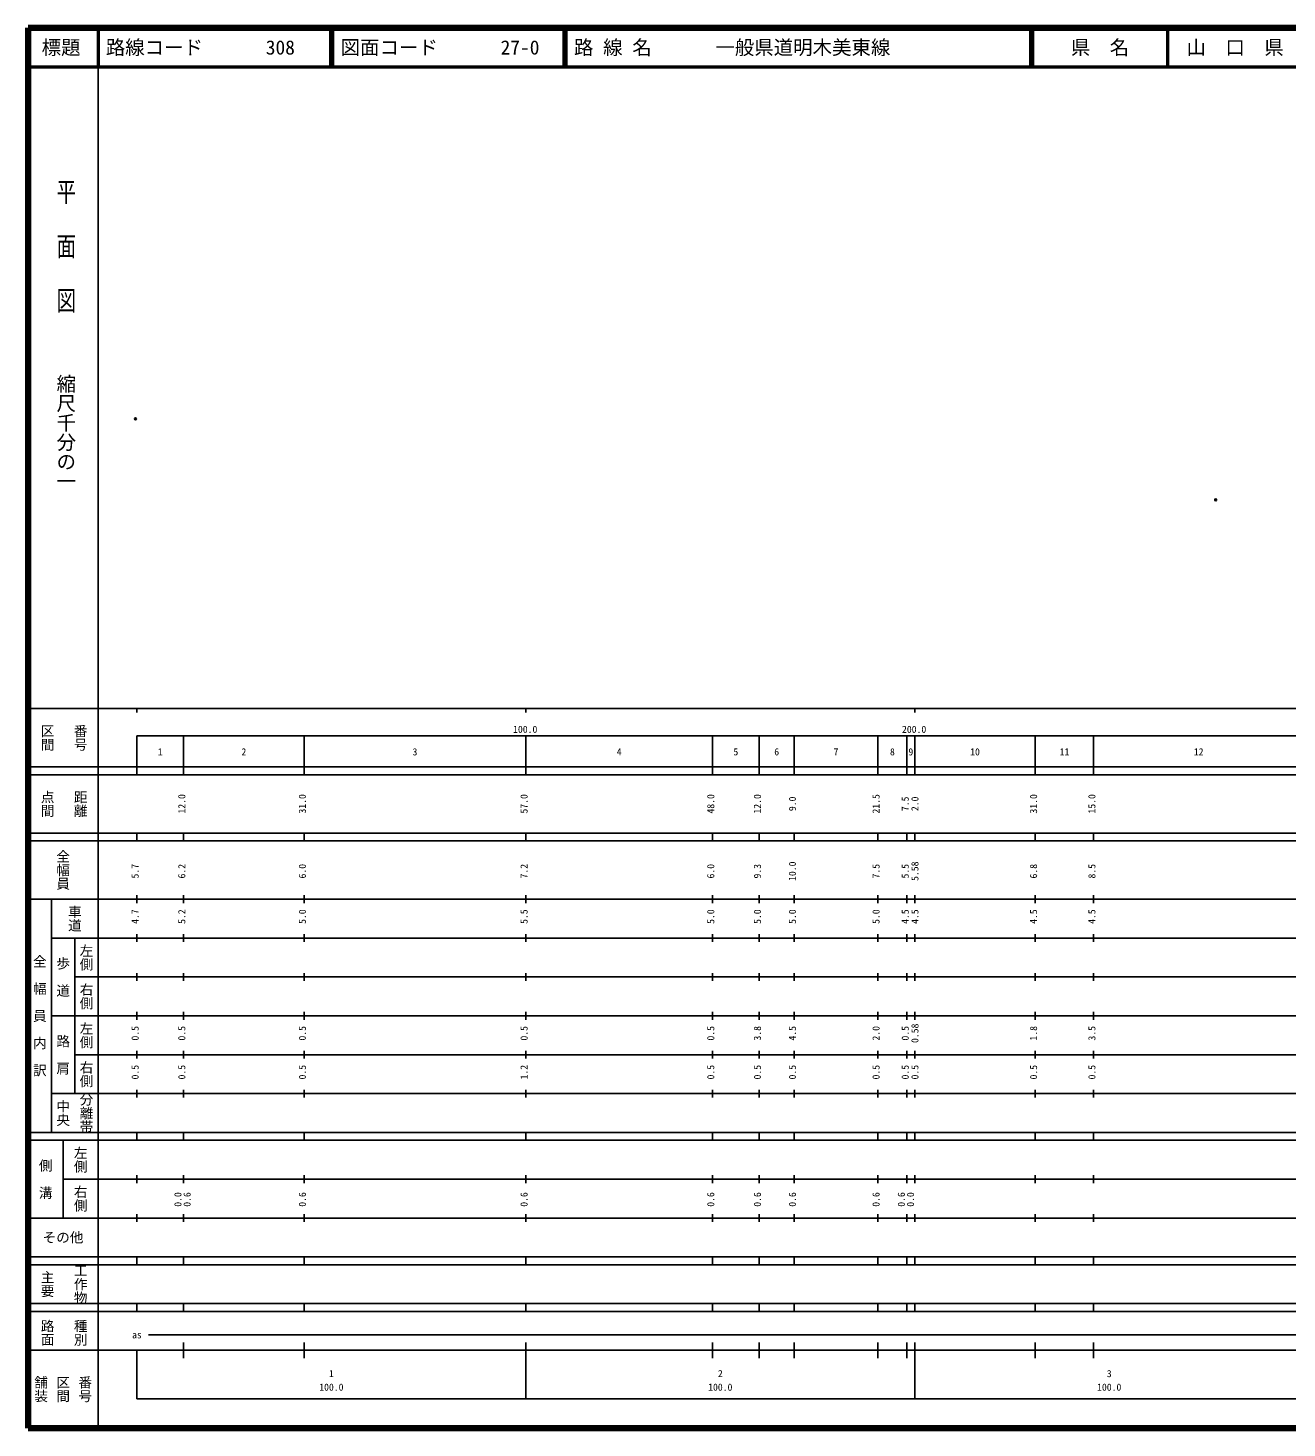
# Model space of a CAD drawing. Units: millimetres on the paper. Extents: x 40 to 680, y 20 to 380.
# Drawn here: x 40 to 363.7, y 20 to 380 of the extents above; entities that cross this region are included whole.
import ezdxf
from ezdxf.enums import TextEntityAlignment as Align

# ---------------------------------------------------------------- set-up
doc = ezdxf.new("R2010")
doc.units = ezdxf.units.MM
doc.header["$PDMODE"] = 32
doc.header["$PDSIZE"] = 0.5
doc.layers.add('M-OTRS', color=6, linetype='Continuous')
doc.layers.add('M-TTL-TXT', color=7, linetype='Continuous')
for name, color, linetype, lineweight in [('M-TTL', 2, 'Continuous', 140), ('M-TTL-BAND', 7, 'Continuous', 25), ('M-TTL-LINE', 7, 'Continuous', 50)]:
    doc.layers.add(name, color=color, linetype=linetype, lineweight=lineweight)
doc.styles.add('@ＭＳ ゴシック', font='')
doc.styles.add('ＭＳ ゴシック', font='')
doc.styles.get('@ＭＳ ゴシック').set_extended_font_data('@MS Gothic')
doc.styles.get('ＭＳ ゴシック').set_extended_font_data('MS Gothic')

msp = doc.modelspace()

# ---------------------------------------------------------------- linework, layer by layer
at = {"layer": 'M-OTRS'}
for p in [(67.62, 279.513), (345.373, 258.675)]:
    msp.add_point(p, dxfattribs=at)
at = {"layer": 'M-TTL'}
for p, q in [((40, 380), (40, 20)), ((680, 380), (40, 380)), ((40, 20), (680, 20))]:
    msp.add_line(p, q, dxfattribs=at)
at = {"layer": 'M-TTL-BAND'}
for p, q in [((58, 370), (58, 20)), ((40, 205), (579, 205)), ((68, 205), (68, 204)), ((168, 205), (168, 204)), ((268, 205), (268, 204)), ((68, 198), (579, 198)), ((68, 198), (68, 188)), ((80, 188), (80, 198)), ((111, 188), (111, 198)), ((168, 188), (168, 198)), ((216, 188), (216, 198)), ((228, 188), (228, 198)), ((237, 188), (237, 198)), ((258.5, 188), (258.5, 198)), ((266, 188), (266, 198)), ((268, 188), (268, 198)), ((299, 188), (299, 198)), ((314, 188), (314, 198)), ((40, 190), (579, 190)), ((40, 188), (579, 188)), ((40, 173), (579, 173)), ((68, 171), (68, 173)), ((80, 171), (80, 173)), ((111, 171), (111, 173)), ((168, 171), (168, 173)), ((216, 171), (216, 173)), ((228, 171), (228, 173)), ((237, 171), (237, 173)), ((258.5, 171), (258.5, 173)), ((266, 171), (266, 173)), ((268, 171), (268, 173)), ((299, 171), (299, 173)), ((314, 171), (314, 173)), ((40, 171), (579, 171)), ((40, 156), (579, 156)), ((46, 96), (46, 156)), ((68, 155), (68, 157)), ((80, 155), (80, 157)), ((111, 155), (111, 157)), ((168, 155), (168, 157)), ((216, 155), (216, 157)), ((228, 155), (228, 157)), ((237, 155), (237, 157)), ((258.5, 155), (258.5, 157)), ((266, 155), (266, 157)), ((268, 155), (268, 157)), ((299, 155), (299, 157)), ((314, 155), (314, 157)), ((46, 146), (579, 146)), ((52, 146), (52, 106)), ((68, 145), (68, 147)), ((80, 145), (80, 147)), ((111, 145), (111, 147)), ((168, 145), (168, 147)), ((216, 145), (216, 147)), ((228, 145), (228, 147)), ((237, 145), (237, 147)), ((258.5, 145), (258.5, 147)), ((266, 145), (266, 147)), ((268, 145), (268, 147)), ((299, 145), (299, 147)), ((314, 145), (314, 147)), ((68, 135), (68, 137)), ((80, 135), (80, 137)), ((111, 135), (111, 137)), ((168, 135), (168, 137)), ((216, 135), (216, 137)), ((228, 135), (228, 137)), ((237, 135), (237, 137)), ((258.5, 135), (258.5, 137)), ((266, 135), (266, 137)), ((268, 135), (268, 137)), ((299, 135), (299, 137)), ((314, 135), (314, 137)), ((52, 136), (579, 136)), ((46, 126), (579, 126)), ((68, 125), (68, 127)), ((80, 125), (80, 127)), ((111, 125), (111, 127)), ((168, 125), (168, 127)), ((216, 125), (216, 127)), ((228, 125), (228, 127)), ((237, 125), (237, 127)), ((258.5, 125), (258.5, 127)), ((266, 125), (266, 127)), ((268, 125), (268, 127)), ((299, 125), (299, 127)), ((314, 125), (314, 127)), ((52, 116), (579, 116)), ((68, 115), (68, 117)), ((80, 115), (80, 117)), ((111, 115), (111, 117)), ((168, 115), (168, 117)), ((216, 115), (216, 117)), ((228, 115), (228, 117)), ((237, 115), (237, 117)), ((258.5, 115), (258.5, 117)), ((266, 115), (266, 117)), ((268, 115), (268, 117)), ((299, 115), (299, 117)), ((314, 115), (314, 117)), ((46, 106), (579, 106)), ((68, 105), (68, 107)), ((80, 105), (80, 107)), ((111, 105), (111, 107)), ((168, 105), (168, 107)), ((216, 105), (216, 107)), ((228, 105), (228, 107)), ((237, 105), (237, 107)), ((258.5, 105), (258.5, 107)), ((266, 105), (266, 107)), ((268, 105), (268, 107)), ((299, 105), (299, 107)), ((314, 105), (314, 107)), ((40, 96), (579, 96)), ((40, 94), (579, 94)), ((49, 94), (49, 74)), ((68, 94), (68, 96)), ((80, 94), (80, 96)), ((111, 94), (111, 96)), ((168, 94), (168, 96)), ((216, 94), (216, 96)), ((228, 94), (228, 96)), ((237, 94), (237, 96)), ((258.5, 94), (258.5, 96)), ((266, 94), (266, 96)), ((268, 94), (268, 96)), ((299, 94), (299, 96)), ((314, 94), (314, 96)), ((49, 84), (579, 84)), ((68, 83), (68, 85)), ((80, 83), (80, 85)), ((111, 83), (111, 85)), ((168, 83), (168, 85)), ((216, 83), (216, 85)), ((228, 83), (228, 85)), ((237, 83), (237, 85)), ((258.5, 83), (258.5, 85)), ((266, 83), (266, 85)), ((268, 83), (268, 85)), ((299, 83), (299, 85)), ((314, 83), (314, 85)), ((40, 74), (579, 74)), ((68, 73), (68, 75)), ((80, 73), (80, 75)), ((111, 73), (111, 75)), ((168, 73), (168, 75)), ((216, 73), (216, 75)), ((228, 73), (228, 75)), ((237, 73), (237, 75)), ((258.5, 73), (258.5, 75)), ((266, 73), (266, 75)), ((268, 73), (268, 75)), ((299, 73), (299, 75)), ((314, 73), (314, 75)), ((40, 64), (579, 64)), ((40, 62), (579, 62)), ((68, 62), (68, 64)), ((80, 62), (80, 64)), ((111, 62), (111, 64)), ((168, 62), (168, 64)), ((216, 62), (216, 64)), ((228, 62), (228, 64)), ((237, 62), (237, 64)), ((258.5, 62), (258.5, 64)), ((266, 62), (266, 64)), ((268, 62), (268, 64)), ((299, 62), (299, 64)), ((314, 62), (314, 64)), ((40, 52), (579, 52)), ((68, 50), (68, 52)), ((80, 50), (80, 52)), ((111, 50), (111, 52)), ((168, 50), (168, 52)), ((216, 50), (216, 52)), ((228, 50), (228, 52)), ((237, 50), (237, 52)), ((258.5, 50), (258.5, 52)), ((266, 50), (266, 52)), ((268, 50), (268, 52)), ((299, 50), (299, 52)), ((314, 50), (314, 52)), ((40, 50), (579, 50)), ((71, 44), (565, 44)), ((40, 40), (579, 40)), ((68, 40), (68, 27.5)), ((80, 38), (80, 42)), ((111, 38), (111, 42)), ((168, 27.5), (168, 42)), ((216, 38), (216, 42)), ((228, 38), (228, 42)), ((237, 38), (237, 42)), ((258.5, 38), (258.5, 42)), ((266, 38), (266, 42)), ((268, 27.5), (268, 42)), ((299, 38), (299, 42)), ((314, 38), (314, 42)), ((68, 27.5), (579, 27.5))]:
    msp.add_line(p, q, dxfattribs=at)
at = {"layer": 'M-TTL-LINE'}
for p, q in [((58, 380), (58, 370)), ((117.75, 380), (117.75, 370)), ((118.25, 380), (118.25, 370)), ((177.75, 380), (177.75, 370)), ((178.25, 380), (178.25, 370)), ((297.75, 380), (297.75, 370)), ((298.25, 380), (298.25, 370)), ((333, 380), (333, 370)), ((40, 370), (680, 370))]:
    msp.add_line(p, q, dxfattribs=at)

# ---------------------------------------------------------------- texts
at = {"layer": 'M-TTL-BAND', "style": '@ＭＳ ゴシック', "width": 1.4}
msp.add_text('平  面  図', height=3.666, rotation=270, dxfattribs=at).set_placement((49.777, 306.475), align=Align.MIDDLE_RIGHT)
at = {"layer": 'M-TTL-BAND', "style": '@ＭＳ ゴシック'}
msp.add_text('縮尺千分の一', height=3.666, rotation=270, dxfattribs=at).set_placement((49.777, 261.03), align=Align.MIDDLE_RIGHT)
for s, p in [('区間', (45, 197.5)), ('番号', (53.5, 197.5)), ('点間', (45, 180.5)), ('距離', (53.5, 180.5)), ('全幅員', (49, 163.5)), ('車道', (52, 151)), ('左側', (55, 141)), ('全\u3000幅\u3000員\u3000内\u3000訳', (43, 126)), ('歩\u3000道', (49, 136)), ('右側', (55, 131)), ('左側', (55, 121)), ('路\u3000肩', (49, 116)), ('右側', (55, 111)), ('分離帯', (55, 101)), ('中央', (49, 101)), ('左側', (53.5, 89)), ('側\u3000溝', (44.5, 84)), ('右側', (53.5, 79)), ('工作物', (53.5, 57)), ('主要', (45, 57)), ('路面', (45, 44.5)), ('種別', (53.5, 44.5)), ('舗装', (43.333, 30)), ('区間', (49, 30)), ('番号', (54.667, 30))]:
    msp.add_text(s, height=2.566, rotation=270, dxfattribs=at).set_placement(p, align=Align.MIDDLE_CENTER)
at = {"layer": 'M-TTL-BAND', "style": 'ＭＳ ゴシック'}
for s, p in [('100.0', (167.844, 198.195)), ('200.0', (267.844, 198.195)), ('1', (74, 192.405)), ('2', (95.5, 192.405)), ('3', (139.5, 192.405)), ('4', (192, 192.405)), ('5', (222, 192.405)), ('6', (232.5, 192.405)), ('7', (247.75, 192.405)), ('8', (262.25, 192.405)), ('9', (267, 192.405)), ('10', (283.5, 192.405)), ('11', (306.5, 192.405)), ('12', (341, 192.405)), ('as', (68, 42.5)), ('1', (118, 32.523)), ('2', (218, 32.523)), ('3', (318, 32.523)), ('100.0', (118, 29.033)), ('100.0', (218, 29.033)), ('100.0', (318, 29.033))]:
    msp.add_text(s, height=1.833, dxfattribs=at).set_placement(p, align=Align.BOTTOM_CENTER)
for s, p in [('12.0', (81, 180.5)), ('31.0', (112, 180.5)), ('57.0', (169, 180.5)), ('48.0', (217, 180.5)), ('12.0', (229, 180.5)), ('9.0', (238, 180.5)), ('21.5', (259.5, 180.5)), ('7.5', (267, 180.5)), ('2.0', (269.5, 180.5)), ('31.0', (300, 180.5)), ('15.0', (315, 180.5)), ('5.7', (69, 163.174)), ('6.2', (81, 163.174)), ('6.0', (112, 163.174)), ('7.2', (169, 163.174)), ('6.0', (217, 163.174)), ('9.3', (229, 163.174)), ('10.0', (238, 163.174)), ('7.5', (259.5, 163.174)), ('5.5', (267, 163.174)), ('5.58', (269.5, 163.174)), ('6.8', (300, 163.174)), ('8.5', (315, 163.174)), ('4.7', (69, 151.5)), ('5.2', (81, 151.5)), ('5.0', (112, 151.5)), ('5.5', (169, 151.5)), ('5.0', (217, 151.5)), ('5.0', (229, 151.5)), ('5.0', (238, 151.5)), ('5.0', (259.5, 151.5)), ('4.5', (267, 151.5)), ('4.5', (269.5, 151.5)), ('4.5', (300, 151.5)), ('4.5', (315, 151.5)), ('0.5', (69, 121.5)), ('0.5', (81, 121.5)), ('0.5', (112, 121.5)), ('0.5', (169, 121.5)), ('0.5', (217, 121.5)), ('3.8', (229, 121.5)), ('4.5', (238, 121.5)), ('2.0', (259.5, 121.5)), ('0.5', (267, 121.5)), ('0.58', (269.5, 121.5)), ('1.8', (300, 121.5)), ('3.5', (315, 121.5)), ('0.5', (69, 111.5)), ('0.5', (81, 111.5)), ('0.5', (112, 111.5)), ('1.2', (169, 111.5)), ('0.5', (217, 111.5)), ('0.5', (229, 111.5)), ('0.5', (238, 111.5)), ('0.5', (259.5, 111.5)), ('0.5', (267, 111.5)), ('0.5', (269.5, 111.5)), ('0.5', (300, 111.5)), ('0.5', (315, 111.5)), ('0.0', (80, 78.764)), ('0.6', (82.37, 78.764)), ('0.6', (112, 78.764)), ('0.6', (169, 78.764)), ('0.6', (217, 78.764)), ('0.6', (229, 78.764)), ('0.6', (238, 78.764)), ('0.6', (259.5, 78.764)), ('0.6', (266, 78.764)), ('0.0', (268.37, 78.764))]:
    msp.add_text(s, height=1.833, rotation=90, dxfattribs=at).set_placement(p, align=Align.BOTTOM_CENTER)
msp.add_text('その他', height=2.566, dxfattribs=at).set_placement((49, 69), align=Align.MIDDLE_CENTER)
at = {"layer": 'M-TTL-TXT', "style": 'ＭＳ ゴシック'}
for s, p in [('標題', (48.5, 375)), ('県\u3000名', (315.625, 375)), ('山\u3000口\u3000県', (350.375, 375))]:
    msp.add_text(s, height=3.666, dxfattribs=at).set_placement(p, align=Align.MIDDLE_CENTER)
for s, p in [('路線コード', (60, 375)), ('308', (101.142, 375)), ('図面コード', (120.38, 375)), ('27-0', (161.521, 375)), ('路 線 名', (180.38, 375)), ('一般県道明木美東線', (216.734, 375))]:
    msp.add_text(s, height=3.666, dxfattribs=at).set_placement(p, align=Align.MIDDLE_LEFT)

doc.saveas('drawing.dxf')
